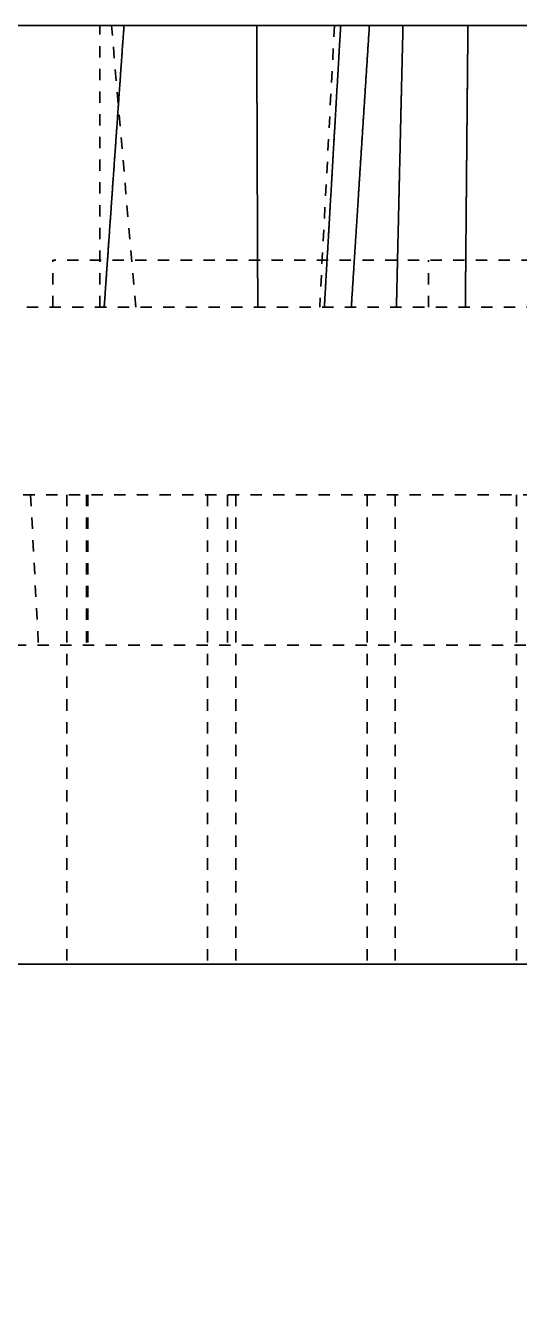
# Model space of a CAD drawing. Extents: x -268 to 907, y 393 to 1224.
# Drawn here: x -43 to -37.74, y 1040.96 to 1054.63 of the extents above; entities that cross this region are included whole.
import ezdxf

# ---------------------------------------------------------------- set-up
doc = ezdxf.new("R2010")
doc.units = 0
doc.header["$LTSCALE"] = 1.21
doc.header["$MEASUREMENT"] = 0
doc.linetypes.add('HIDDEN', pattern=[0.2, 0.1, -0.1])
doc.layers.get('0').update_dxf_attribs({"linetype": 'CONTINUOUS'})
doc.layers.get('DEFPOINTS').update_dxf_attribs({"linetype": 'CONTINUOUS'})
doc.layers.add('DEFAULT_2', color=8, linetype='HIDDEN')
doc.layers.add('DIM', color=82, linetype='CONTINUOUS')
doc.styles.get("Standard").update_dxf_attribs({"font": 'txt', "bigfont": 'gbcbig.shx'})
doc.styles.add('TXT', font='txt.shx', dxfattribs={"bigfont": 'gbcbig.shx'})
doc.dimstyles.get("Standard").update_dxf_attribs({"dimtxt": 0.18, "dimasz": 0.18, "dimexe": 0.18, "dimexo": 0.0625, "dimgap": 0.09, "dimtad": 0, "dimtih": 1, "dimtoh": 1, "dimdec": 4, "dimzin": 0, "dimdsep": 46, "dimtxsty": 'Standard', "dimcen": 0.09, "dimadec": 0, "dimazin": 0, "dimtfac": 1, "dimtdec": 4, "dimtofl": 0, "dimtmove": 0, "dimatfit": 3, "dimfxl": 0, "dimtolj": 1, "dimtzin": 0, "dimarcsym": 0})

# ---------------------------------------------------------------- blocks, each defined once
blk = doc.blocks.new('_CLOSEDBLANK')
at = {"color": 0, "linetype": 'ByBlock'}
for p, q in [((-1, 0.1667), (0, 0)), ((-1, 0.1667), (-1, -0.1667)), ((0, 0), (-1, -0.1667))]:
    blk.add_line(p, q, dxfattribs=at)
blk = doc.blocks.new('*U4')
at = {"layer": 'DIM', "color": 0, "style": 'TXT'}
blk.add_text('191.7', height=5, dxfattribs=at).set_placement((-7248.312, 5775.16))
blk = doc.blocks.new('*D3')
at = {"layer": 'DEFPOINTS', "color": 0}
for p in [(-7337.187, 5790.932), (-7145.488, 5790.932), (-7145.488, 5777.66)]:
    blk.add_point(p, dxfattribs=at)
at = {"layer": 'DIM', "color": 3}
for p, q in [((-7337.187, 5790.632), (-7337.187, 5777.36)), ((-7145.488, 5790.632), (-7145.488, 5777.36)), ((-7335.187, 5777.66), (-7248.972, 5777.66)), ((-7147.488, 5777.66), (-7230.985, 5777.66))]:
    blk.add_line(p, q, dxfattribs=at)
at = {"layer": 'DIM', "color": 0}
blk.add_blockref('*U4', (0, 0), dxfattribs=at)
at = {"layer": 'DIM', "color": 3, "xscale": 2, "yscale": 2, "zscale": 2, "rotation": 180}
blk.add_blockref('_CLOSEDBLANK', (-7337.187, 5777.66), dxfattribs=at)
at = {"layer": 'DIM', "color": 3, "xscale": 2, "yscale": 2, "zscale": 2}
blk.add_blockref('_CLOSEDBLANK', (-7145.488, 5777.66), dxfattribs=at)

msp = doc.modelspace()

# ---------------------------------------------------------------- linework, layer by layer
at = {"color": 7, "linetype": 'Continuous'}
for p, q in [((-129.70826, 1054.63089), (61.29199, 1054.63089)), ((61.64119, 1044.63105), (-130.05746, 1044.63105))]:
    msp.add_line(p, q, dxfattribs=at)
at = {"layer": 'DEFAULT_2', "color": 8, "linetype": 'HIDDEN'}
for p, q in [((-42.20813, 1051.63089), (-42.20813, 1054.63089)), ((-41.82598, 1051.63089), (-42.08364, 1054.63089)), ((-39.70813, 1054.63089), (-39.86536, 1051.63089)), ((-42.70813, 1051.63089), (-42.70813, 1052.13089)), ((-34.20813, 1052.13089), (-42.70813, 1052.13089)), ((-38.70813, 1051.63089), (-38.70813, 1052.13089)), ((-13.34069, 1051.63089), (-55.07557, 1051.63089)), ((-57.05948, 1049.63092), (-11.35813, 1049.63092)), ((-42.9461, 1049.63092), (-42.86224, 1048.03089)), ((-42.56015, 1049.63092), (-42.56015, 1044.63105)), ((-42.35144, 1049.63092), (-42.35144, 1048.03089)), ((-42.33565, 1049.63092), (-42.33565, 1048.03089)), ((-41.06015, 1049.63092), (-41.06015, 1044.63105)), ((-40.84832, 1049.63092), (-40.84832, 1048.03089)), ((-40.76014, 1049.63092), (-40.76014, 1044.63105)), ((-39.36016, 1049.63092), (-39.36016, 1044.63105)), ((-39.06015, 1049.63092), (-39.06015, 1044.63105)), ((-37.76886, 1049.63092), (-37.76886, 1044.63105)), ((59.37241, 1048.03089), (-127.78867, 1048.03089))]:
    msp.add_line(p, q, dxfattribs=at)
at = {"layer": 'DEFAULT_2', "color": 8}
for points in [[(-42.1619, 1051.63, 0), (-42.1608, 1051.65, 0), (-42.1597, 1051.66, 0), (-42.1586, 1051.68, 0), (-42.1575, 1051.69, 0), (-42.1564, 1051.71, 0), (-42.1553, 1051.73, 0), (-42.1542, 1051.74, 0), (-42.1531, 1051.76, 0), (-42.152, 1051.77, 0), (-42.1509, 1051.79, 0), (-42.1498, 1051.8, 0), (-42.1487, 1051.82, 0), (-42.1476, 1051.84, 0), (-42.1465, 1051.85, 0), (-42.1454, 1051.87, 0), (-42.1443, 1051.88, 0), (-42.1432, 1051.9, 0), (-42.1421, 1051.91, 0), (-42.141, 1051.93, 0), (-42.1398, 1051.95, 0), (-42.1387, 1051.96, 0), (-42.1376, 1051.98, 0), (-42.1365, 1051.99, 0), (-42.1354, 1052.01, 0), (-42.1343, 1052.02, 0), (-42.1332, 1052.04, 0), (-42.1321, 1052.05, 0), (-42.131, 1052.07, 0), (-42.1299, 1052.09, 0), (-42.1288, 1052.1, 0), (-42.1277, 1052.12, 0), (-42.1266, 1052.13, 0), (-42.1255, 1052.15, 0), (-42.1244, 1052.16, 0), (-42.1233, 1052.18, 0), (-42.1222, 1052.2, 0), (-42.1211, 1052.21, 0), (-42.12, 1052.23, 0), (-42.1189, 1052.24, 0), (-42.1178, 1052.26, 0), (-42.1167, 1052.27, 0), (-42.1156, 1052.29, 0), (-42.1145, 1052.31, 0), (-42.1134, 1052.32, 0), (-42.1123, 1052.34, 0), (-42.1112, 1052.35, 0), (-42.1101, 1052.37, 0), (-42.109, 1052.38, 0), (-42.1079, 1052.4, 0), (-42.1068, 1052.42, 0), (-42.1057, 1052.43, 0), (-42.1046, 1052.45, 0), (-42.1035, 1052.46, 0), (-42.1024, 1052.48, 0), (-42.1013, 1052.49, 0), (-42.1002, 1052.51, 0), (-42.0991, 1052.53, 0), (-42.098, 1052.54, 0), (-42.0969, 1052.56, 0), (-42.0957, 1052.57, 0), (-42.0946, 1052.59, 0), (-42.0935, 1052.6, 0), (-42.0924, 1052.62, 0), (-42.0913, 1052.64, 0), (-42.0902, 1052.65, 0), (-42.0891, 1052.67, 0), (-42.088, 1052.68, 0), (-42.0869, 1052.7, 0), (-42.0858, 1052.71, 0), (-42.0847, 1052.73, 0), (-42.0836, 1052.75, 0), (-42.0825, 1052.76, 0), (-42.0814, 1052.78, 0), (-42.0803, 1052.79, 0), (-42.0792, 1052.81, 0), (-42.0781, 1052.82, 0), (-42.077, 1052.84, 0), (-42.0759, 1052.86, 0), (-42.0748, 1052.87, 0), (-42.0737, 1052.89, 0), (-42.0726, 1052.9, 0), (-42.0715, 1052.92, 0), (-42.0704, 1052.93, 0), (-42.0693, 1052.95, 0), (-42.0682, 1052.97, 0), (-42.067, 1052.98, 0), (-42.0659, 1053, 0), (-42.0648, 1053.01, 0), (-42.0637, 1053.03, 0), (-42.0626, 1053.04, 0), (-42.0615, 1053.06, 0), (-42.0604, 1053.08, 0), (-42.0593, 1053.09, 0), (-42.0582, 1053.11, 0), (-42.0571, 1053.12, 0), (-42.056, 1053.14, 0), (-42.0549, 1053.15, 0), (-42.0538, 1053.17, 0), (-42.0527, 1053.19, 0), (-42.0516, 1053.2, 0), (-42.0505, 1053.22, 0), (-42.0494, 1053.23, 0), (-42.0483, 1053.25, 0), (-42.0472, 1053.26, 0), (-42.0461, 1053.28, 0), (-42.045, 1053.3, 0), (-42.0438, 1053.31, 0), (-42.0427, 1053.33, 0), (-42.0416, 1053.34, 0), (-42.0405, 1053.36, 0), (-42.0394, 1053.37, 0), (-42.0383, 1053.39, 0), (-42.0372, 1053.41, 0), (-42.0361, 1053.42, 0), (-42.035, 1053.44, 0), (-42.0339, 1053.45, 0), (-42.0328, 1053.47, 0), (-42.0317, 1053.48, 0), (-42.0306, 1053.5, 0), (-42.0295, 1053.52, 0), (-42.0284, 1053.53, 0), (-42.0273, 1053.55, 0), (-42.0262, 1053.56, 0), (-42.025, 1053.58, 0), (-42.0239, 1053.59, 0), (-42.0228, 1053.61, 0), (-42.0217, 1053.63, 0), (-42.0206, 1053.64, 0), (-42.0195, 1053.66, 0), (-42.0184, 1053.67, 0), (-42.0173, 1053.69, 0), (-42.0162, 1053.7, 0), (-42.0151, 1053.72, 0), (-42.014, 1053.74, 0), (-42.0129, 1053.75, 0), (-42.0118, 1053.77, 0), (-42.0107, 1053.78, 0), (-42.0096, 1053.8, 0), (-42.0085, 1053.81, 0), (-42.0073, 1053.83, 0), (-42.0062, 1053.85, 0), (-42.0051, 1053.86, 0), (-42.004, 1053.88, 0), (-42.0029, 1053.89, 0), (-42.0018, 1053.91, 0), (-42.0007, 1053.92, 0), (-41.9996, 1053.94, 0), (-41.9985, 1053.96, 0), (-41.9974, 1053.97, 0), (-41.9963, 1053.99, 0), (-41.9952, 1054, 0), (-41.9941, 1054.02, 0), (-41.993, 1054.03, 0), (-41.9918, 1054.05, 0), (-41.9907, 1054.07, 0), (-41.9896, 1054.08, 0), (-41.9885, 1054.1, 0), (-41.9874, 1054.11, 0), (-41.9863, 1054.13, 0), (-41.9852, 1054.14, 0), (-41.9841, 1054.16, 0), (-41.983, 1054.18, 0), (-41.9819, 1054.19, 0), (-41.9808, 1054.21, 0), (-41.9797, 1054.22, 0), (-41.9786, 1054.24, 0), (-41.9774, 1054.25, 0), (-41.9763, 1054.27, 0), (-41.9752, 1054.29, 0), (-41.9741, 1054.3, 0), (-41.973, 1054.32, 0), (-41.9719, 1054.33, 0), (-41.9708, 1054.35, 0), (-41.9697, 1054.36, 0), (-41.9686, 1054.38, 0), (-41.9675, 1054.4, 0), (-41.9664, 1054.41, 0), (-41.9653, 1054.43, 0), (-41.9642, 1054.44, 0), (-41.963, 1054.46, 0), (-41.9619, 1054.47, 0), (-41.9608, 1054.49, 0), (-41.9597, 1054.51, 0), (-41.9586, 1054.52, 0), (-41.9575, 1054.54, 0), (-41.9564, 1054.55, 0), (-41.9553, 1054.57, 0), (-41.9542, 1054.58, 0), (-41.9531, 1054.6, 0), (-41.952, 1054.62, 0), (-41.9509, 1054.63, 0)], [(-40.5253, 1051.63, 0), (-40.5254, 1051.65, 0), (-40.5255, 1051.66, 0), (-40.5255, 1051.68, 0), (-40.5256, 1051.69, 0), (-40.5256, 1051.71, 0), (-40.5257, 1051.73, 0), (-40.5258, 1051.74, 0), (-40.5258, 1051.76, 0), (-40.5259, 1051.77, 0), (-40.526, 1051.79, 0), (-40.526, 1051.8, 0), (-40.5261, 1051.82, 0), (-40.5261, 1051.84, 0), (-40.5262, 1051.85, 0), (-40.5263, 1051.87, 0), (-40.5263, 1051.88, 0), (-40.5264, 1051.9, 0), (-40.5264, 1051.91, 0), (-40.5265, 1051.93, 0), (-40.5266, 1051.95, 0), (-40.5266, 1051.96, 0), (-40.5267, 1051.98, 0), (-40.5268, 1051.99, 0), (-40.5268, 1052.01, 0), (-40.5269, 1052.02, 0), (-40.5269, 1052.04, 0), (-40.527, 1052.05, 0), (-40.5271, 1052.07, 0), (-40.5271, 1052.09, 0), (-40.5272, 1052.1, 0), (-40.5273, 1052.12, 0), (-40.5273, 1052.13, 0), (-40.5274, 1052.15, 0), (-40.5274, 1052.16, 0), (-40.5275, 1052.18, 0), (-40.5276, 1052.2, 0), (-40.5276, 1052.21, 0), (-40.5277, 1052.23, 0), (-40.5277, 1052.24, 0), (-40.5278, 1052.26, 0), (-40.5279, 1052.27, 0), (-40.5279, 1052.29, 0), (-40.528, 1052.31, 0), (-40.5281, 1052.32, 0), (-40.5281, 1052.34, 0), (-40.5282, 1052.35, 0), (-40.5282, 1052.37, 0), (-40.5283, 1052.38, 0), (-40.5284, 1052.4, 0), (-40.5284, 1052.42, 0), (-40.5285, 1052.43, 0), (-40.5285, 1052.45, 0), (-40.5286, 1052.46, 0), (-40.5287, 1052.48, 0), (-40.5287, 1052.49, 0), (-40.5288, 1052.51, 0), (-40.5289, 1052.53, 0), (-40.5289, 1052.54, 0), (-40.529, 1052.56, 0), (-40.529, 1052.57, 0), (-40.5291, 1052.59, 0), (-40.5292, 1052.6, 0), (-40.5292, 1052.62, 0), (-40.5293, 1052.64, 0), (-40.5293, 1052.65, 0), (-40.5294, 1052.67, 0), (-40.5295, 1052.68, 0), (-40.5295, 1052.7, 0), (-40.5296, 1052.71, 0), (-40.5296, 1052.73, 0), (-40.5297, 1052.75, 0), (-40.5298, 1052.76, 0), (-40.5298, 1052.78, 0), (-40.5299, 1052.79, 0), (-40.5299, 1052.81, 0), (-40.53, 1052.82, 0), (-40.5301, 1052.84, 0), (-40.5301, 1052.86, 0), (-40.5302, 1052.87, 0), (-40.5302, 1052.89, 0), (-40.5303, 1052.9, 0), (-40.5304, 1052.92, 0), (-40.5304, 1052.93, 0), (-40.5305, 1052.95, 0), (-40.5305, 1052.97, 0), (-40.5306, 1052.98, 0), (-40.5307, 1053, 0), (-40.5307, 1053.01, 0), (-40.5308, 1053.03, 0), (-40.5308, 1053.04, 0), (-40.5309, 1053.06, 0), (-40.531, 1053.08, 0), (-40.531, 1053.09, 0), (-40.5311, 1053.11, 0), (-40.5311, 1053.12, 0), (-40.5312, 1053.14, 0), (-40.5313, 1053.15, 0), (-40.5313, 1053.17, 0), (-40.5314, 1053.19, 0), (-40.5314, 1053.2, 0), (-40.5315, 1053.22, 0), (-40.5316, 1053.23, 0), (-40.5316, 1053.25, 0), (-40.5317, 1053.26, 0), (-40.5317, 1053.28, 0), (-40.5318, 1053.3, 0), (-40.5318, 1053.31, 0), (-40.5319, 1053.33, 0), (-40.532, 1053.34, 0), (-40.532, 1053.36, 0), (-40.5321, 1053.37, 0), (-40.5321, 1053.39, 0), (-40.5322, 1053.41, 0), (-40.5323, 1053.42, 0), (-40.5323, 1053.44, 0), (-40.5324, 1053.45, 0), (-40.5324, 1053.47, 0), (-40.5325, 1053.48, 0), (-40.5325, 1053.5, 0), (-40.5326, 1053.52, 0), (-40.5327, 1053.53, 0), (-40.5327, 1053.55, 0), (-40.5328, 1053.56, 0), (-40.5328, 1053.58, 0), (-40.5329, 1053.59, 0), (-40.533, 1053.61, 0), (-40.533, 1053.63, 0), (-40.5331, 1053.64, 0), (-40.5331, 1053.66, 0), (-40.5332, 1053.67, 0), (-40.5332, 1053.69, 0), (-40.5333, 1053.7, 0), (-40.5334, 1053.72, 0), (-40.5334, 1053.74, 0), (-40.5335, 1053.75, 0), (-40.5335, 1053.77, 0), (-40.5336, 1053.78, 0), (-40.5336, 1053.8, 0), (-40.5337, 1053.81, 0), (-40.5338, 1053.83, 0), (-40.5338, 1053.85, 0), (-40.5339, 1053.86, 0), (-40.5339, 1053.88, 0), (-40.534, 1053.89, 0), (-40.534, 1053.91, 0), (-40.5341, 1053.92, 0), (-40.5342, 1053.94, 0), (-40.5342, 1053.96, 0), (-40.5343, 1053.97, 0), (-40.5343, 1053.99, 0), (-40.5344, 1054, 0), (-40.5344, 1054.02, 0), (-40.5345, 1054.03, 0), (-40.5346, 1054.05, 0), (-40.5346, 1054.07, 0), (-40.5347, 1054.08, 0), (-40.5347, 1054.1, 0), (-40.5348, 1054.11, 0), (-40.5348, 1054.13, 0), (-40.5349, 1054.14, 0), (-40.535, 1054.16, 0), (-40.535, 1054.18, 0), (-40.5351, 1054.19, 0), (-40.5351, 1054.21, 0), (-40.5352, 1054.22, 0), (-40.5352, 1054.24, 0), (-40.5353, 1054.25, 0), (-40.5354, 1054.27, 0), (-40.5354, 1054.29, 0), (-40.5355, 1054.3, 0), (-40.5355, 1054.32, 0), (-40.5356, 1054.33, 0), (-40.5356, 1054.35, 0), (-40.5357, 1054.36, 0), (-40.5357, 1054.38, 0), (-40.5358, 1054.4, 0), (-40.5359, 1054.41, 0), (-40.5359, 1054.43, 0), (-40.536, 1054.44, 0), (-40.536, 1054.46, 0), (-40.5361, 1054.47, 0), (-40.5361, 1054.49, 0), (-40.5362, 1054.51, 0), (-40.5363, 1054.52, 0), (-40.5363, 1054.54, 0), (-40.5364, 1054.55, 0), (-40.5364, 1054.57, 0), (-40.5365, 1054.58, 0), (-40.5365, 1054.6, 0), (-40.5366, 1054.62, 0), (-40.5366, 1054.63, 0)], [(-39.816, 1051.63, 0), (-39.8151, 1051.65, 0), (-39.8142, 1051.66, 0), (-39.8133, 1051.68, 0), (-39.8124, 1051.69, 0), (-39.8115, 1051.71, 0), (-39.8105, 1051.73, 0), (-39.8096, 1051.74, 0), (-39.8087, 1051.76, 0), (-39.8078, 1051.77, 0), (-39.8069, 1051.79, 0), (-39.806, 1051.8, 0), (-39.8051, 1051.82, 0), (-39.8042, 1051.84, 0), (-39.8033, 1051.85, 0), (-39.8024, 1051.87, 0), (-39.8015, 1051.88, 0), (-39.8006, 1051.9, 0), (-39.7997, 1051.91, 0), (-39.7988, 1051.93, 0), (-39.7979, 1051.95, 0), (-39.797, 1051.96, 0), (-39.7961, 1051.98, 0), (-39.7951, 1051.99, 0), (-39.7942, 1052.01, 0), (-39.7933, 1052.02, 0), (-39.7924, 1052.04, 0), (-39.7915, 1052.05, 0), (-39.7906, 1052.07, 0), (-39.7897, 1052.09, 0), (-39.7888, 1052.1, 0), (-39.7879, 1052.12, 0), (-39.787, 1052.13, 0), (-39.7861, 1052.15, 0), (-39.7852, 1052.16, 0), (-39.7843, 1052.18, 0), (-39.7834, 1052.2, 0), (-39.7825, 1052.21, 0), (-39.7816, 1052.23, 0), (-39.7806, 1052.24, 0), (-39.7797, 1052.26, 0), (-39.7788, 1052.27, 0), (-39.7779, 1052.29, 0), (-39.777, 1052.31, 0), (-39.7761, 1052.32, 0), (-39.7752, 1052.34, 0), (-39.7743, 1052.35, 0), (-39.7734, 1052.37, 0), (-39.7725, 1052.38, 0), (-39.7716, 1052.4, 0), (-39.7707, 1052.42, 0), (-39.7698, 1052.43, 0), (-39.7689, 1052.45, 0), (-39.7679, 1052.46, 0), (-39.767, 1052.48, 0), (-39.7661, 1052.49, 0), (-39.7652, 1052.51, 0), (-39.7643, 1052.53, 0), (-39.7634, 1052.54, 0), (-39.7625, 1052.56, 0), (-39.7616, 1052.57, 0), (-39.7607, 1052.59, 0), (-39.7598, 1052.6, 0), (-39.7589, 1052.62, 0), (-39.758, 1052.64, 0), (-39.757, 1052.65, 0), (-39.7561, 1052.67, 0), (-39.7552, 1052.68, 0), (-39.7543, 1052.7, 0), (-39.7534, 1052.71, 0), (-39.7525, 1052.73, 0), (-39.7516, 1052.75, 0), (-39.7507, 1052.76, 0), (-39.7498, 1052.78, 0), (-39.7489, 1052.79, 0), (-39.748, 1052.81, 0), (-39.747, 1052.82, 0), (-39.7461, 1052.84, 0), (-39.7452, 1052.86, 0), (-39.7443, 1052.87, 0), (-39.7434, 1052.89, 0), (-39.7425, 1052.9, 0), (-39.7416, 1052.92, 0), (-39.7407, 1052.93, 0), (-39.7398, 1052.95, 0), (-39.7389, 1052.97, 0), (-39.7379, 1052.98, 0), (-39.737, 1053, 0), (-39.7361, 1053.01, 0), (-39.7352, 1053.03, 0), (-39.7343, 1053.04, 0), (-39.7334, 1053.06, 0), (-39.7325, 1053.08, 0), (-39.7316, 1053.09, 0), (-39.7307, 1053.11, 0), (-39.7297, 1053.12, 0), (-39.7288, 1053.14, 0), (-39.7279, 1053.15, 0), (-39.727, 1053.17, 0), (-39.7261, 1053.19, 0), (-39.7252, 1053.2, 0), (-39.7243, 1053.22, 0), (-39.7234, 1053.23, 0), (-39.7224, 1053.25, 0), (-39.7215, 1053.26, 0), (-39.7206, 1053.28, 0), (-39.7197, 1053.3, 0), (-39.7188, 1053.31, 0), (-39.7179, 1053.33, 0), (-39.717, 1053.34, 0), (-39.7161, 1053.36, 0), (-39.7151, 1053.37, 0), (-39.7142, 1053.39, 0), (-39.7133, 1053.41, 0), (-39.7124, 1053.42, 0), (-39.7115, 1053.44, 0), (-39.7106, 1053.45, 0), (-39.7097, 1053.47, 0), (-39.7088, 1053.48, 0), (-39.7078, 1053.5, 0), (-39.7069, 1053.52, 0), (-39.706, 1053.53, 0), (-39.7051, 1053.55, 0), (-39.7042, 1053.56, 0), (-39.7033, 1053.58, 0), (-39.7024, 1053.59, 0), (-39.7014, 1053.61, 0), (-39.7005, 1053.63, 0), (-39.6996, 1053.64, 0), (-39.6987, 1053.66, 0), (-39.6978, 1053.67, 0), (-39.6969, 1053.69, 0), (-39.696, 1053.7, 0), (-39.695, 1053.72, 0), (-39.6941, 1053.74, 0), (-39.6932, 1053.75, 0), (-39.6923, 1053.77, 0), (-39.6914, 1053.78, 0), (-39.6905, 1053.8, 0), (-39.6895, 1053.81, 0), (-39.6886, 1053.83, 0), (-39.6877, 1053.85, 0), (-39.6868, 1053.86, 0), (-39.6859, 1053.88, 0), (-39.685, 1053.89, 0), (-39.6841, 1053.91, 0), (-39.6831, 1053.92, 0), (-39.6822, 1053.94, 0), (-39.6813, 1053.96, 0), (-39.6804, 1053.97, 0), (-39.6795, 1053.99, 0), (-39.6786, 1054, 0), (-39.6776, 1054.02, 0), (-39.6767, 1054.03, 0), (-39.6758, 1054.05, 0), (-39.6749, 1054.07, 0), (-39.674, 1054.08, 0), (-39.6731, 1054.1, 0), (-39.6721, 1054.11, 0), (-39.6712, 1054.13, 0), (-39.6703, 1054.14, 0), (-39.6694, 1054.16, 0), (-39.6685, 1054.18, 0), (-39.6676, 1054.19, 0), (-39.6666, 1054.21, 0), (-39.6657, 1054.22, 0), (-39.6648, 1054.24, 0), (-39.6639, 1054.25, 0), (-39.663, 1054.27, 0), (-39.662, 1054.29, 0), (-39.6611, 1054.3, 0), (-39.6602, 1054.32, 0), (-39.6593, 1054.33, 0), (-39.6584, 1054.35, 0), (-39.6575, 1054.36, 0), (-39.6565, 1054.38, 0), (-39.6556, 1054.4, 0), (-39.6547, 1054.41, 0), (-39.6538, 1054.43, 0), (-39.6529, 1054.44, 0), (-39.652, 1054.46, 0), (-39.651, 1054.47, 0), (-39.6501, 1054.49, 0), (-39.6492, 1054.51, 0), (-39.6483, 1054.52, 0), (-39.6474, 1054.54, 0), (-39.6465, 1054.55, 0), (-39.6455, 1054.57, 0), (-39.6446, 1054.58, 0), (-39.6437, 1054.6, 0), (-39.6428, 1054.62, 0), (-39.6419, 1054.63, 0)], [(-39.5288, 1051.63, 0), (-39.5278, 1051.65, 0), (-39.5268, 1051.66, 0), (-39.5258, 1051.68, 0), (-39.5248, 1051.69, 0), (-39.5238, 1051.71, 0), (-39.5228, 1051.73, 0), (-39.5218, 1051.74, 0), (-39.5208, 1051.76, 0), (-39.5198, 1051.77, 0), (-39.5188, 1051.79, 0), (-39.5178, 1051.8, 0), (-39.5168, 1051.82, 0), (-39.5158, 1051.84, 0), (-39.5147, 1051.85, 0), (-39.5137, 1051.87, 0), (-39.5127, 1051.88, 0), (-39.5117, 1051.9, 0), (-39.5107, 1051.91, 0), (-39.5097, 1051.93, 0), (-39.5087, 1051.95, 0), (-39.5077, 1051.96, 0), (-39.5067, 1051.98, 0), (-39.5057, 1051.99, 0), (-39.5047, 1052.01, 0), (-39.5037, 1052.02, 0), (-39.5027, 1052.04, 0), (-39.5017, 1052.05, 0), (-39.5007, 1052.07, 0), (-39.4997, 1052.09, 0), (-39.4987, 1052.1, 0), (-39.4977, 1052.12, 0), (-39.4967, 1052.13, 0), (-39.4957, 1052.15, 0), (-39.4947, 1052.16, 0), (-39.4937, 1052.18, 0), (-39.4927, 1052.2, 0), (-39.4917, 1052.21, 0), (-39.4907, 1052.23, 0), (-39.4897, 1052.24, 0), (-39.4887, 1052.26, 0), (-39.4877, 1052.27, 0), (-39.4867, 1052.29, 0), (-39.4857, 1052.31, 0), (-39.4846, 1052.32, 0), (-39.4836, 1052.34, 0), (-39.4826, 1052.35, 0), (-39.4816, 1052.37, 0), (-39.4806, 1052.38, 0), (-39.4796, 1052.4, 0), (-39.4786, 1052.42, 0), (-39.4776, 1052.43, 0), (-39.4766, 1052.45, 0), (-39.4756, 1052.46, 0), (-39.4746, 1052.48, 0), (-39.4736, 1052.49, 0), (-39.4726, 1052.51, 0), (-39.4716, 1052.53, 0), (-39.4706, 1052.54, 0), (-39.4696, 1052.56, 0), (-39.4686, 1052.57, 0), (-39.4676, 1052.59, 0), (-39.4666, 1052.6, 0), (-39.4656, 1052.62, 0), (-39.4646, 1052.64, 0), (-39.4635, 1052.65, 0), (-39.4625, 1052.67, 0), (-39.4615, 1052.68, 0), (-39.4605, 1052.7, 0), (-39.4595, 1052.71, 0), (-39.4585, 1052.73, 0), (-39.4575, 1052.75, 0), (-39.4565, 1052.76, 0), (-39.4555, 1052.78, 0), (-39.4545, 1052.79, 0), (-39.4535, 1052.81, 0), (-39.4525, 1052.82, 0), (-39.4515, 1052.84, 0), (-39.4505, 1052.86, 0), (-39.4495, 1052.87, 0), (-39.4485, 1052.89, 0), (-39.4474, 1052.9, 0), (-39.4464, 1052.92, 0), (-39.4454, 1052.93, 0), (-39.4444, 1052.95, 0), (-39.4434, 1052.97, 0), (-39.4424, 1052.98, 0), (-39.4414, 1053, 0), (-39.4404, 1053.01, 0), (-39.4394, 1053.03, 0), (-39.4384, 1053.04, 0), (-39.4374, 1053.06, 0), (-39.4364, 1053.08, 0), (-39.4354, 1053.09, 0), (-39.4343, 1053.11, 0), (-39.4333, 1053.12, 0), (-39.4323, 1053.14, 0), (-39.4313, 1053.15, 0), (-39.4303, 1053.17, 0), (-39.4293, 1053.19, 0), (-39.4283, 1053.2, 0), (-39.4273, 1053.22, 0), (-39.4263, 1053.23, 0), (-39.4253, 1053.25, 0), (-39.4243, 1053.26, 0), (-39.4233, 1053.28, 0), (-39.4222, 1053.3, 0), (-39.4212, 1053.31, 0), (-39.4202, 1053.33, 0), (-39.4192, 1053.34, 0), (-39.4182, 1053.36, 0), (-39.4172, 1053.37, 0), (-39.4162, 1053.39, 0), (-39.4152, 1053.41, 0), (-39.4142, 1053.42, 0), (-39.4132, 1053.44, 0), (-39.4122, 1053.45, 0), (-39.4111, 1053.47, 0), (-39.4101, 1053.48, 0), (-39.4091, 1053.5, 0), (-39.4081, 1053.52, 0), (-39.4071, 1053.53, 0), (-39.4061, 1053.55, 0), (-39.4051, 1053.56, 0), (-39.4041, 1053.58, 0), (-39.4031, 1053.59, 0), (-39.402, 1053.61, 0), (-39.401, 1053.63, 0), (-39.4, 1053.64, 0), (-39.399, 1053.66, 0), (-39.398, 1053.67, 0), (-39.397, 1053.69, 0), (-39.396, 1053.7, 0), (-39.395, 1053.72, 0), (-39.394, 1053.74, 0), (-39.3929, 1053.75, 0), (-39.3919, 1053.77, 0), (-39.3909, 1053.78, 0), (-39.3899, 1053.8, 0), (-39.3889, 1053.81, 0), (-39.3879, 1053.83, 0), (-39.3869, 1053.85, 0), (-39.3859, 1053.86, 0), (-39.3849, 1053.88, 0), (-39.3838, 1053.89, 0), (-39.3828, 1053.91, 0), (-39.3818, 1053.92, 0), (-39.3808, 1053.94, 0), (-39.3798, 1053.96, 0), (-39.3788, 1053.97, 0), (-39.3778, 1053.99, 0), (-39.3768, 1054, 0), (-39.3757, 1054.02, 0), (-39.3747, 1054.03, 0), (-39.3737, 1054.05, 0), (-39.3727, 1054.07, 0), (-39.3717, 1054.08, 0), (-39.3707, 1054.1, 0), (-39.3697, 1054.11, 0), (-39.3687, 1054.13, 0), (-39.3676, 1054.14, 0), (-39.3666, 1054.16, 0), (-39.3656, 1054.18, 0), (-39.3646, 1054.19, 0), (-39.3636, 1054.21, 0), (-39.3626, 1054.22, 0), (-39.3616, 1054.24, 0), (-39.3605, 1054.25, 0), (-39.3595, 1054.27, 0), (-39.3585, 1054.29, 0), (-39.3575, 1054.3, 0), (-39.3565, 1054.32, 0), (-39.3555, 1054.33, 0), (-39.3545, 1054.35, 0), (-39.3535, 1054.36, 0), (-39.3524, 1054.38, 0), (-39.3514, 1054.4, 0), (-39.3504, 1054.41, 0), (-39.3494, 1054.43, 0), (-39.3484, 1054.44, 0), (-39.3474, 1054.46, 0), (-39.3464, 1054.47, 0), (-39.3453, 1054.49, 0), (-39.3443, 1054.51, 0), (-39.3433, 1054.52, 0), (-39.3423, 1054.54, 0), (-39.3413, 1054.55, 0), (-39.3403, 1054.57, 0), (-39.3393, 1054.58, 0), (-39.3383, 1054.6, 0), (-39.3372, 1054.62, 0), (-39.3362, 1054.63, 0)], [(-39.5288, 1051.63, 0), (-39.5278, 1051.65, 0), (-39.5268, 1051.66, 0), (-39.5258, 1051.68, 0), (-39.5248, 1051.69, 0), (-39.5238, 1051.71, 0), (-39.5228, 1051.73, 0), (-39.5218, 1051.74, 0), (-39.5208, 1051.76, 0), (-39.5198, 1051.77, 0), (-39.5188, 1051.79, 0), (-39.5178, 1051.8, 0), (-39.5168, 1051.82, 0), (-39.5158, 1051.84, 0), (-39.5147, 1051.85, 0), (-39.5137, 1051.87, 0), (-39.5127, 1051.88, 0), (-39.5117, 1051.9, 0), (-39.5107, 1051.91, 0), (-39.5097, 1051.93, 0), (-39.5087, 1051.95, 0), (-39.5077, 1051.96, 0), (-39.5067, 1051.98, 0), (-39.5057, 1051.99, 0), (-39.5047, 1052.01, 0), (-39.5037, 1052.02, 0), (-39.5027, 1052.04, 0), (-39.5017, 1052.05, 0), (-39.5007, 1052.07, 0), (-39.4997, 1052.09, 0), (-39.4987, 1052.1, 0), (-39.4977, 1052.12, 0), (-39.4967, 1052.13, 0), (-39.4957, 1052.15, 0), (-39.4947, 1052.16, 0), (-39.4937, 1052.18, 0), (-39.4927, 1052.2, 0), (-39.4917, 1052.21, 0), (-39.4907, 1052.23, 0), (-39.4897, 1052.24, 0), (-39.4887, 1052.26, 0), (-39.4877, 1052.27, 0), (-39.4867, 1052.29, 0), (-39.4857, 1052.31, 0), (-39.4846, 1052.32, 0), (-39.4836, 1052.34, 0), (-39.4826, 1052.35, 0), (-39.4816, 1052.37, 0), (-39.4806, 1052.38, 0), (-39.4796, 1052.4, 0), (-39.4786, 1052.42, 0), (-39.4776, 1052.43, 0), (-39.4766, 1052.45, 0), (-39.4756, 1052.46, 0), (-39.4746, 1052.48, 0), (-39.4736, 1052.49, 0), (-39.4726, 1052.51, 0), (-39.4716, 1052.53, 0), (-39.4706, 1052.54, 0), (-39.4696, 1052.56, 0), (-39.4686, 1052.57, 0), (-39.4676, 1052.59, 0), (-39.4666, 1052.6, 0), (-39.4656, 1052.62, 0), (-39.4646, 1052.64, 0), (-39.4635, 1052.65, 0), (-39.4625, 1052.67, 0), (-39.4615, 1052.68, 0), (-39.4605, 1052.7, 0), (-39.4595, 1052.71, 0), (-39.4585, 1052.73, 0), (-39.4575, 1052.75, 0), (-39.4565, 1052.76, 0), (-39.4555, 1052.78, 0), (-39.4545, 1052.79, 0), (-39.4535, 1052.81, 0), (-39.4525, 1052.82, 0), (-39.4515, 1052.84, 0), (-39.4505, 1052.86, 0), (-39.4495, 1052.87, 0), (-39.4485, 1052.89, 0), (-39.4474, 1052.9, 0), (-39.4464, 1052.92, 0), (-39.4454, 1052.93, 0), (-39.4444, 1052.95, 0), (-39.4434, 1052.97, 0), (-39.4424, 1052.98, 0), (-39.4414, 1053, 0), (-39.4404, 1053.01, 0), (-39.4394, 1053.03, 0), (-39.4384, 1053.04, 0), (-39.4374, 1053.06, 0), (-39.4364, 1053.08, 0), (-39.4354, 1053.09, 0), (-39.4343, 1053.11, 0), (-39.4333, 1053.12, 0), (-39.4323, 1053.14, 0), (-39.4313, 1053.15, 0), (-39.4303, 1053.17, 0), (-39.4293, 1053.19, 0), (-39.4283, 1053.2, 0), (-39.4273, 1053.22, 0), (-39.4263, 1053.23, 0), (-39.4253, 1053.25, 0), (-39.4243, 1053.26, 0), (-39.4233, 1053.28, 0), (-39.4222, 1053.3, 0), (-39.4212, 1053.31, 0), (-39.4202, 1053.33, 0), (-39.4192, 1053.34, 0), (-39.4182, 1053.36, 0), (-39.4172, 1053.37, 0), (-39.4162, 1053.39, 0), (-39.4152, 1053.41, 0), (-39.4142, 1053.42, 0), (-39.4132, 1053.44, 0), (-39.4122, 1053.45, 0), (-39.4111, 1053.47, 0), (-39.4101, 1053.48, 0), (-39.4091, 1053.5, 0), (-39.4081, 1053.52, 0), (-39.4071, 1053.53, 0), (-39.4061, 1053.55, 0), (-39.4051, 1053.56, 0), (-39.4041, 1053.58, 0), (-39.4031, 1053.59, 0), (-39.402, 1053.61, 0), (-39.401, 1053.63, 0), (-39.4, 1053.64, 0), (-39.399, 1053.66, 0), (-39.398, 1053.67, 0), (-39.397, 1053.69, 0), (-39.396, 1053.7, 0), (-39.395, 1053.72, 0), (-39.394, 1053.74, 0), (-39.3929, 1053.75, 0), (-39.3919, 1053.77, 0), (-39.3909, 1053.78, 0), (-39.3899, 1053.8, 0), (-39.3889, 1053.81, 0), (-39.3879, 1053.83, 0), (-39.3869, 1053.85, 0), (-39.3859, 1053.86, 0), (-39.3849, 1053.88, 0), (-39.3838, 1053.89, 0), (-39.3828, 1053.91, 0), (-39.3818, 1053.92, 0), (-39.3808, 1053.94, 0), (-39.3798, 1053.96, 0), (-39.3788, 1053.97, 0), (-39.3778, 1053.99, 0), (-39.3768, 1054, 0), (-39.3757, 1054.02, 0), (-39.3747, 1054.03, 0), (-39.3737, 1054.05, 0), (-39.3727, 1054.07, 0), (-39.3717, 1054.08, 0), (-39.3707, 1054.1, 0), (-39.3697, 1054.11, 0), (-39.3687, 1054.13, 0), (-39.3676, 1054.14, 0), (-39.3666, 1054.16, 0), (-39.3656, 1054.18, 0), (-39.3646, 1054.19, 0), (-39.3636, 1054.21, 0), (-39.3626, 1054.22, 0), (-39.3616, 1054.24, 0), (-39.3605, 1054.25, 0), (-39.3595, 1054.27, 0), (-39.3585, 1054.29, 0), (-39.3575, 1054.3, 0), (-39.3565, 1054.32, 0), (-39.3555, 1054.33, 0), (-39.3545, 1054.35, 0), (-39.3535, 1054.36, 0), (-39.3524, 1054.38, 0), (-39.3514, 1054.4, 0), (-39.3504, 1054.41, 0), (-39.3494, 1054.43, 0), (-39.3484, 1054.44, 0), (-39.3474, 1054.46, 0), (-39.3464, 1054.47, 0), (-39.3453, 1054.49, 0), (-39.3443, 1054.51, 0), (-39.3433, 1054.52, 0), (-39.3423, 1054.54, 0), (-39.3413, 1054.55, 0), (-39.3403, 1054.57, 0), (-39.3393, 1054.58, 0), (-39.3383, 1054.6, 0), (-39.3372, 1054.62, 0), (-39.3362, 1054.63, 0)], [(-39.048, 1051.63, 0), (-39.0477, 1051.65, 0), (-39.0473, 1051.66, 0), (-39.0469, 1051.68, 0), (-39.0466, 1051.69, 0), (-39.0462, 1051.71, 0), (-39.0459, 1051.73, 0), (-39.0455, 1051.74, 0), (-39.0451, 1051.76, 0), (-39.0448, 1051.77, 0), (-39.0444, 1051.79, 0), (-39.0441, 1051.8, 0), (-39.0437, 1051.82, 0), (-39.0433, 1051.84, 0), (-39.043, 1051.85, 0), (-39.0426, 1051.87, 0), (-39.0423, 1051.88, 0), (-39.0419, 1051.9, 0), (-39.0415, 1051.91, 0), (-39.0412, 1051.93, 0), (-39.0408, 1051.95, 0), (-39.0405, 1051.96, 0), (-39.0401, 1051.98, 0), (-39.0397, 1051.99, 0), (-39.0394, 1052.01, 0), (-39.039, 1052.02, 0), (-39.0387, 1052.04, 0), (-39.0383, 1052.05, 0), (-39.0379, 1052.07, 0), (-39.0376, 1052.09, 0), (-39.0372, 1052.1, 0), (-39.0369, 1052.12, 0), (-39.0365, 1052.13, 0), (-39.0361, 1052.15, 0), (-39.0358, 1052.16, 0), (-39.0354, 1052.18, 0), (-39.0351, 1052.2, 0), (-39.0347, 1052.21, 0), (-39.0343, 1052.23, 0), (-39.034, 1052.24, 0), (-39.0336, 1052.26, 0), (-39.0333, 1052.27, 0), (-39.0329, 1052.29, 0), (-39.0325, 1052.31, 0), (-39.0322, 1052.32, 0), (-39.0318, 1052.34, 0), (-39.0315, 1052.35, 0), (-39.0311, 1052.37, 0), (-39.0307, 1052.38, 0), (-39.0304, 1052.4, 0), (-39.03, 1052.42, 0), (-39.0297, 1052.43, 0), (-39.0293, 1052.45, 0), (-39.0289, 1052.46, 0), (-39.0286, 1052.48, 0), (-39.0282, 1052.49, 0), (-39.0278, 1052.51, 0), (-39.0275, 1052.53, 0), (-39.0271, 1052.54, 0), (-39.0268, 1052.56, 0), (-39.0264, 1052.57, 0), (-39.026, 1052.59, 0), (-39.0257, 1052.6, 0), (-39.0253, 1052.62, 0), (-39.025, 1052.64, 0), (-39.0246, 1052.65, 0), (-39.0242, 1052.67, 0), (-39.0239, 1052.68, 0), (-39.0235, 1052.7, 0), (-39.0231, 1052.71, 0), (-39.0228, 1052.73, 0), (-39.0224, 1052.75, 0), (-39.022, 1052.76, 0), (-39.0217, 1052.78, 0), (-39.0213, 1052.79, 0), (-39.021, 1052.81, 0), (-39.0206, 1052.82, 0), (-39.0202, 1052.84, 0), (-39.0199, 1052.86, 0), (-39.0195, 1052.87, 0), (-39.0191, 1052.89, 0), (-39.0188, 1052.9, 0), (-39.0184, 1052.92, 0), (-39.018, 1052.93, 0), (-39.0177, 1052.95, 0), (-39.0173, 1052.97, 0), (-39.017, 1052.98, 0), (-39.0166, 1053, 0), (-39.0162, 1053.01, 0), (-39.0159, 1053.03, 0), (-39.0155, 1053.04, 0), (-39.0151, 1053.06, 0), (-39.0148, 1053.08, 0), (-39.0144, 1053.09, 0), (-39.014, 1053.11, 0), (-39.0137, 1053.12, 0), (-39.0133, 1053.14, 0), (-39.0129, 1053.15, 0), (-39.0126, 1053.17, 0), (-39.0122, 1053.19, 0), (-39.0118, 1053.2, 0), (-39.0115, 1053.22, 0), (-39.0111, 1053.23, 0), (-39.0107, 1053.25, 0), (-39.0104, 1053.26, 0), (-39.01, 1053.28, 0), (-39.0096, 1053.3, 0), (-39.0093, 1053.31, 0), (-39.0089, 1053.33, 0), (-39.0086, 1053.34, 0), (-39.0082, 1053.36, 0), (-39.0078, 1053.37, 0), (-39.0075, 1053.39, 0), (-39.0071, 1053.41, 0), (-39.0067, 1053.42, 0), (-39.0063, 1053.44, 0), (-39.006, 1053.45, 0), (-39.0056, 1053.47, 0), (-39.0052, 1053.48, 0), (-39.0049, 1053.5, 0), (-39.0045, 1053.52, 0), (-39.0041, 1053.53, 0), (-39.0038, 1053.55, 0), (-39.0034, 1053.56, 0), (-39.003, 1053.58, 0), (-39.0027, 1053.59, 0), (-39.0023, 1053.61, 0), (-39.0019, 1053.63, 0), (-39.0016, 1053.64, 0), (-39.0012, 1053.66, 0), (-39.0008, 1053.67, 0), (-39.0005, 1053.69, 0), (-39.0001, 1053.7, 0), (-38.9997, 1053.72, 0), (-38.9994, 1053.74, 0), (-38.999, 1053.75, 0), (-38.9986, 1053.77, 0), (-38.9982, 1053.78, 0), (-38.9979, 1053.8, 0), (-38.9975, 1053.81, 0), (-38.9971, 1053.83, 0), (-38.9968, 1053.85, 0), (-38.9964, 1053.86, 0), (-38.996, 1053.88, 0), (-38.9957, 1053.89, 0), (-38.9953, 1053.91, 0), (-38.9949, 1053.92, 0), (-38.9946, 1053.94, 0), (-38.9942, 1053.96, 0), (-38.9938, 1053.97, 0), (-38.9934, 1053.99, 0), (-38.9931, 1054, 0), (-38.9927, 1054.02, 0), (-38.9923, 1054.03, 0), (-38.992, 1054.05, 0), (-38.9916, 1054.07, 0), (-38.9912, 1054.08, 0), (-38.9909, 1054.1, 0), (-38.9905, 1054.11, 0), (-38.9901, 1054.13, 0), (-38.9897, 1054.14, 0), (-38.9894, 1054.16, 0), (-38.989, 1054.18, 0), (-38.9886, 1054.19, 0), (-38.9883, 1054.21, 0), (-38.9879, 1054.22, 0), (-38.9875, 1054.24, 0), (-38.9871, 1054.25, 0), (-38.9868, 1054.27, 0), (-38.9864, 1054.29, 0), (-38.986, 1054.3, 0), (-38.9857, 1054.32, 0), (-38.9853, 1054.33, 0), (-38.9849, 1054.35, 0), (-38.9845, 1054.36, 0), (-38.9842, 1054.38, 0), (-38.9838, 1054.4, 0), (-38.9834, 1054.41, 0), (-38.9831, 1054.43, 0), (-38.9827, 1054.44, 0), (-38.9823, 1054.46, 0), (-38.9819, 1054.47, 0), (-38.9816, 1054.49, 0), (-38.9812, 1054.51, 0), (-38.9808, 1054.52, 0), (-38.9805, 1054.54, 0), (-38.9801, 1054.55, 0), (-38.9797, 1054.57, 0), (-38.9793, 1054.58, 0), (-38.979, 1054.6, 0), (-38.9786, 1054.62, 0), (-38.9782, 1054.63, 0)], [(-38.3138, 1051.63, 0), (-38.3136, 1051.65, 0), (-38.3135, 1051.66, 0), (-38.3133, 1051.68, 0), (-38.3132, 1051.69, 0), (-38.3131, 1051.71, 0), (-38.3129, 1051.73, 0), (-38.3128, 1051.74, 0), (-38.3126, 1051.76, 0), (-38.3125, 1051.77, 0), (-38.3124, 1051.79, 0), (-38.3122, 1051.8, 0), (-38.3121, 1051.82, 0), (-38.312, 1051.84, 0), (-38.3118, 1051.85, 0), (-38.3117, 1051.87, 0), (-38.3115, 1051.88, 0), (-38.3114, 1051.9, 0), (-38.3113, 1051.91, 0), (-38.3111, 1051.93, 0), (-38.311, 1051.95, 0), (-38.3108, 1051.96, 0), (-38.3107, 1051.98, 0), (-38.3106, 1051.99, 0), (-38.3104, 1052.01, 0), (-38.3103, 1052.02, 0), (-38.3102, 1052.04, 0), (-38.31, 1052.05, 0), (-38.3099, 1052.07, 0), (-38.3097, 1052.09, 0), (-38.3096, 1052.1, 0), (-38.3095, 1052.12, 0), (-38.3093, 1052.13, 0), (-38.3092, 1052.15, 0), (-38.309, 1052.16, 0), (-38.3089, 1052.18, 0), (-38.3088, 1052.2, 0), (-38.3086, 1052.21, 0), (-38.3085, 1052.23, 0), (-38.3083, 1052.24, 0), (-38.3082, 1052.26, 0), (-38.3081, 1052.27, 0), (-38.3079, 1052.29, 0), (-38.3078, 1052.31, 0), (-38.3076, 1052.32, 0), (-38.3075, 1052.34, 0), (-38.3074, 1052.35, 0), (-38.3072, 1052.37, 0), (-38.3071, 1052.38, 0), (-38.3069, 1052.4, 0), (-38.3068, 1052.42, 0), (-38.3067, 1052.43, 0), (-38.3065, 1052.45, 0), (-38.3064, 1052.46, 0), (-38.3062, 1052.48, 0), (-38.3061, 1052.49, 0), (-38.306, 1052.51, 0), (-38.3058, 1052.53, 0), (-38.3057, 1052.54, 0), (-38.3055, 1052.56, 0), (-38.3054, 1052.57, 0), (-38.3053, 1052.59, 0), (-38.3051, 1052.6, 0), (-38.305, 1052.62, 0), (-38.3048, 1052.64, 0), (-38.3047, 1052.65, 0), (-38.3046, 1052.67, 0), (-38.3044, 1052.68, 0), (-38.3043, 1052.7, 0), (-38.3041, 1052.71, 0), (-38.304, 1052.73, 0), (-38.3038, 1052.75, 0), (-38.3037, 1052.76, 0), (-38.3036, 1052.78, 0), (-38.3034, 1052.79, 0), (-38.3033, 1052.81, 0), (-38.3031, 1052.82, 0), (-38.303, 1052.84, 0), (-38.3028, 1052.86, 0), (-38.3027, 1052.87, 0), (-38.3026, 1052.89, 0), (-38.3024, 1052.9, 0), (-38.3023, 1052.92, 0), (-38.3021, 1052.93, 0), (-38.302, 1052.95, 0), (-38.3018, 1052.97, 0), (-38.3017, 1052.98, 0), (-38.3016, 1053, 0), (-38.3014, 1053.01, 0), (-38.3013, 1053.03, 0), (-38.3011, 1053.04, 0), (-38.301, 1053.06, 0), (-38.3008, 1053.08, 0), (-38.3007, 1053.09, 0), (-38.3006, 1053.11, 0), (-38.3004, 1053.12, 0), (-38.3003, 1053.14, 0), (-38.3001, 1053.15, 0), (-38.3, 1053.17, 0), (-38.2998, 1053.19, 0), (-38.2997, 1053.2, 0), (-38.2996, 1053.22, 0), (-38.2994, 1053.23, 0), (-38.2993, 1053.25, 0), (-38.2991, 1053.26, 0), (-38.299, 1053.28, 0), (-38.2988, 1053.3, 0), (-38.2987, 1053.31, 0), (-38.2985, 1053.33, 0), (-38.2984, 1053.34, 0), (-38.2982, 1053.36, 0), (-38.2981, 1053.37, 0), (-38.298, 1053.39, 0), (-38.2978, 1053.41, 0), (-38.2977, 1053.42, 0), (-38.2975, 1053.44, 0), (-38.2974, 1053.45, 0), (-38.2972, 1053.47, 0), (-38.2971, 1053.48, 0), (-38.2969, 1053.5, 0), (-38.2968, 1053.52, 0), (-38.2966, 1053.53, 0), (-38.2965, 1053.55, 0), (-38.2964, 1053.56, 0), (-38.2962, 1053.58, 0), (-38.2961, 1053.59, 0), (-38.2959, 1053.61, 0), (-38.2958, 1053.63, 0), (-38.2956, 1053.64, 0), (-38.2955, 1053.66, 0), (-38.2953, 1053.67, 0), (-38.2952, 1053.69, 0), (-38.295, 1053.7, 0), (-38.2949, 1053.72, 0), (-38.2947, 1053.74, 0), (-38.2946, 1053.75, 0), (-38.2944, 1053.77, 0), (-38.2943, 1053.78, 0), (-38.2942, 1053.8, 0), (-38.294, 1053.81, 0), (-38.2939, 1053.83, 0), (-38.2937, 1053.85, 0), (-38.2936, 1053.86, 0), (-38.2934, 1053.88, 0), (-38.2933, 1053.89, 0), (-38.2931, 1053.91, 0), (-38.293, 1053.92, 0), (-38.2928, 1053.94, 0), (-38.2927, 1053.96, 0), (-38.2925, 1053.97, 0), (-38.2924, 1053.99, 0), (-38.2922, 1054, 0), (-38.2921, 1054.02, 0), (-38.2919, 1054.03, 0), (-38.2918, 1054.05, 0), (-38.2916, 1054.07, 0), (-38.2915, 1054.08, 0), (-38.2913, 1054.1, 0), (-38.2912, 1054.11, 0), (-38.291, 1054.13, 0), (-38.2909, 1054.14, 0), (-38.2907, 1054.16, 0), (-38.2906, 1054.18, 0), (-38.2904, 1054.19, 0), (-38.2903, 1054.21, 0), (-38.2901, 1054.22, 0), (-38.29, 1054.24, 0), (-38.2899, 1054.25, 0), (-38.2897, 1054.27, 0), (-38.2896, 1054.29, 0), (-38.2894, 1054.3, 0), (-38.2893, 1054.32, 0), (-38.2891, 1054.33, 0), (-38.289, 1054.35, 0), (-38.2888, 1054.36, 0), (-38.2887, 1054.38, 0), (-38.2885, 1054.4, 0), (-38.2884, 1054.41, 0), (-38.2882, 1054.43, 0), (-38.2881, 1054.44, 0), (-38.2879, 1054.46, 0), (-38.2878, 1054.47, 0), (-38.2876, 1054.49, 0), (-38.2875, 1054.51, 0), (-38.2873, 1054.52, 0), (-38.2872, 1054.54, 0), (-38.287, 1054.55, 0), (-38.2869, 1054.57, 0), (-38.2867, 1054.58, 0), (-38.2866, 1054.6, 0), (-38.2864, 1054.62, 0), (-38.2863, 1054.63, 0)], [(-38.3094, 1052.13, 0), (-38.3093, 1052.14, 0), (-38.3092, 1052.15, 0), (-38.309, 1052.17, 0), (-38.3089, 1052.18, 0), (-38.3088, 1052.19, 0), (-38.3087, 1052.21, 0), (-38.3086, 1052.22, 0), (-38.3084, 1052.23, 0), (-38.3083, 1052.25, 0), (-38.3082, 1052.26, 0), (-38.3081, 1052.27, 0), (-38.308, 1052.28, 0), (-38.3079, 1052.3, 0), (-38.3077, 1052.31, 0), (-38.3076, 1052.32, 0), (-38.3075, 1052.34, 0), (-38.3074, 1052.35, 0), (-38.3073, 1052.36, 0), (-38.3072, 1052.38, 0), (-38.307, 1052.39, 0), (-38.3069, 1052.4, 0), (-38.3068, 1052.42, 0), (-38.3067, 1052.43, 0), (-38.3066, 1052.44, 0), (-38.3065, 1052.46, 0), (-38.3063, 1052.47, 0), (-38.3062, 1052.48, 0), (-38.3061, 1052.49, 0), (-38.306, 1052.51, 0), (-38.3059, 1052.52, 0), (-38.3058, 1052.53, 0), (-38.3056, 1052.55, 0), (-38.3055, 1052.56, 0), (-38.3054, 1052.57, 0), (-38.3053, 1052.59, 0), (-38.3052, 1052.6, 0), (-38.305, 1052.61, 0), (-38.3049, 1052.63, 0), (-38.3048, 1052.64, 0), (-38.3047, 1052.65, 0), (-38.3046, 1052.66, 0), (-38.3045, 1052.68, 0), (-38.3043, 1052.69, 0), (-38.3042, 1052.7, 0), (-38.3041, 1052.72, 0), (-38.304, 1052.73, 0), (-38.3039, 1052.74, 0), (-38.3037, 1052.76, 0), (-38.3036, 1052.77, 0), (-38.3035, 1052.78, 0), (-38.3034, 1052.8, 0), (-38.3033, 1052.81, 0), (-38.3032, 1052.82, 0), (-38.303, 1052.84, 0), (-38.3029, 1052.85, 0), (-38.3028, 1052.86, 0), (-38.3027, 1052.87, 0), (-38.3026, 1052.89, 0), (-38.3024, 1052.9, 0), (-38.3023, 1052.91, 0), (-38.3022, 1052.93, 0), (-38.3021, 1052.94, 0), (-38.302, 1052.95, 0), (-38.3018, 1052.97, 0), (-38.3017, 1052.98, 0), (-38.3016, 1052.99, 0), (-38.3015, 1053.01, 0), (-38.3014, 1053.02, 0), (-38.3012, 1053.03, 0), (-38.3011, 1053.04, 0), (-38.301, 1053.06, 0), (-38.3009, 1053.07, 0), (-38.3008, 1053.08, 0), (-38.3006, 1053.1, 0), (-38.3005, 1053.11, 0), (-38.3004, 1053.12, 0), (-38.3003, 1053.14, 0), (-38.3002, 1053.15, 0), (-38.3, 1053.16, 0), (-38.2999, 1053.18, 0), (-38.2998, 1053.19, 0), (-38.2997, 1053.2, 0), (-38.2996, 1053.22, 0), (-38.2994, 1053.23, 0), (-38.2993, 1053.24, 0), (-38.2992, 1053.25, 0), (-38.2991, 1053.27, 0), (-38.299, 1053.28, 0), (-38.2988, 1053.29, 0), (-38.2987, 1053.31, 0), (-38.2986, 1053.32, 0), (-38.2985, 1053.33, 0), (-38.2984, 1053.35, 0), (-38.2982, 1053.36, 0), (-38.2981, 1053.37, 0), (-38.298, 1053.39, 0), (-38.2979, 1053.4, 0), (-38.2978, 1053.41, 0), (-38.2976, 1053.42, 0), (-38.2975, 1053.44, 0), (-38.2974, 1053.45, 0), (-38.2973, 1053.46, 0), (-38.2971, 1053.48, 0), (-38.297, 1053.49, 0), (-38.2969, 1053.5, 0), (-38.2968, 1053.52, 0), (-38.2967, 1053.53, 0), (-38.2965, 1053.54, 0), (-38.2964, 1053.56, 0), (-38.2963, 1053.57, 0), (-38.2962, 1053.58, 0), (-38.2961, 1053.6, 0), (-38.2959, 1053.61, 0), (-38.2958, 1053.62, 0), (-38.2957, 1053.63, 0), (-38.2956, 1053.65, 0), (-38.2954, 1053.66, 0), (-38.2953, 1053.67, 0), (-38.2952, 1053.69, 0), (-38.2951, 1053.7, 0), (-38.2949, 1053.71, 0), (-38.2948, 1053.73, 0), (-38.2947, 1053.74, 0), (-38.2946, 1053.75, 0), (-38.2945, 1053.77, 0), (-38.2943, 1053.78, 0), (-38.2942, 1053.79, 0), (-38.2941, 1053.81, 0), (-38.294, 1053.82, 0), (-38.2938, 1053.83, 0), (-38.2937, 1053.84, 0), (-38.2936, 1053.86, 0), (-38.2935, 1053.87, 0), (-38.2933, 1053.88, 0), (-38.2932, 1053.9, 0), (-38.2931, 1053.91, 0), (-38.293, 1053.92, 0), (-38.2929, 1053.94, 0), (-38.2927, 1053.95, 0), (-38.2926, 1053.96, 0), (-38.2925, 1053.98, 0), (-38.2924, 1053.99, 0), (-38.2922, 1054, 0), (-38.2921, 1054.01, 0), (-38.292, 1054.03, 0), (-38.2919, 1054.04, 0), (-38.2917, 1054.05, 0), (-38.2916, 1054.07, 0), (-38.2915, 1054.08, 0), (-38.2914, 1054.09, 0), (-38.2912, 1054.11, 0), (-38.2911, 1054.12, 0), (-38.291, 1054.13, 0), (-38.2909, 1054.15, 0), (-38.2908, 1054.16, 0), (-38.2906, 1054.17, 0), (-38.2905, 1054.19, 0), (-38.2904, 1054.2, 0), (-38.2903, 1054.21, 0), (-38.2901, 1054.22, 0), (-38.29, 1054.24, 0), (-38.2899, 1054.25, 0), (-38.2898, 1054.26, 0), (-38.2896, 1054.28, 0), (-38.2895, 1054.29, 0), (-38.2894, 1054.3, 0), (-38.2893, 1054.32, 0), (-38.2891, 1054.33, 0), (-38.289, 1054.34, 0), (-38.2889, 1054.36, 0), (-38.2888, 1054.37, 0), (-38.2886, 1054.38, 0), (-38.2885, 1054.39, 0), (-38.2884, 1054.41, 0), (-38.2883, 1054.42, 0), (-38.2881, 1054.43, 0), (-38.288, 1054.45, 0), (-38.2879, 1054.46, 0), (-38.2878, 1054.47, 0), (-38.2876, 1054.49, 0), (-38.2875, 1054.5, 0), (-38.2874, 1054.51, 0), (-38.2873, 1054.53, 0), (-38.2871, 1054.54, 0), (-38.287, 1054.55, 0), (-38.2869, 1054.57, 0), (-38.2868, 1054.58, 0), (-38.2866, 1054.59, 0), (-38.2865, 1054.6, 0), (-38.2864, 1054.62, 0), (-38.2863, 1054.63, 0)], [(-40.5253, 1051.63, 0), (-40.5253, 1051.63, 0), (-40.5254, 1051.64, 0), (-40.5254, 1051.64, 0), (-40.5254, 1051.65, 0), (-40.5254, 1051.65, 0), (-40.5254, 1051.65, 0), (-40.5254, 1051.66, 0), (-40.5255, 1051.66, 0), (-40.5255, 1051.67, 0), (-40.5255, 1051.67, 0), (-40.5255, 1051.67, 0), (-40.5255, 1051.68, 0), (-40.5255, 1051.68, 0), (-40.5255, 1051.69, 0), (-40.5256, 1051.69, 0), (-40.5256, 1051.69, 0), (-40.5256, 1051.7, 0), (-40.5256, 1051.7, 0), (-40.5256, 1051.71, 0), (-40.5256, 1051.71, 0), (-40.5257, 1051.71, 0), (-40.5257, 1051.72, 0), (-40.5257, 1051.72, 0), (-40.5257, 1051.73, 0), (-40.5257, 1051.73, 0), (-40.5257, 1051.73, 0), (-40.5257, 1051.74, 0), (-40.5258, 1051.74, 0), (-40.5258, 1051.75, 0), (-40.5258, 1051.75, 0), (-40.5258, 1051.75, 0), (-40.5258, 1051.76, 0), (-40.5258, 1051.76, 0), (-40.5259, 1051.76, 0), (-40.5259, 1051.77, 0), (-40.5259, 1051.77, 0), (-40.5259, 1051.78, 0), (-40.5259, 1051.78, 0), (-40.5259, 1051.78, 0), (-40.526, 1051.79, 0), (-40.526, 1051.79, 0), (-40.526, 1051.8, 0), (-40.526, 1051.8, 0), (-40.526, 1051.8, 0), (-40.526, 1051.81, 0), (-40.526, 1051.81, 0), (-40.5261, 1051.82, 0), (-40.5261, 1051.82, 0), (-40.5261, 1051.82, 0), (-40.5261, 1051.83, 0), (-40.5261, 1051.83, 0), (-40.5261, 1051.84, 0), (-40.5262, 1051.84, 0), (-40.5262, 1051.84, 0), (-40.5262, 1051.85, 0), (-40.5262, 1051.85, 0), (-40.5262, 1051.86, 0), (-40.5262, 1051.86, 0), (-40.5262, 1051.86, 0), (-40.5263, 1051.87, 0), (-40.5263, 1051.87, 0), (-40.5263, 1051.87, 0), (-40.5263, 1051.88, 0), (-40.5263, 1051.88, 0), (-40.5263, 1051.89, 0), (-40.5264, 1051.89, 0), (-40.5264, 1051.89, 0), (-40.5264, 1051.9, 0), (-40.5264, 1051.9, 0), (-40.5264, 1051.91, 0), (-40.5264, 1051.91, 0), (-40.5265, 1051.91, 0), (-40.5265, 1051.92, 0), (-40.5265, 1051.92, 0), (-40.5265, 1051.93, 0), (-40.5265, 1051.93, 0), (-40.5265, 1051.93, 0), (-40.5265, 1051.94, 0), (-40.5266, 1051.94, 0), (-40.5266, 1051.95, 0), (-40.5266, 1051.95, 0), (-40.5266, 1051.95, 0), (-40.5266, 1051.96, 0), (-40.5266, 1051.96, 0), (-40.5267, 1051.97, 0), (-40.5267, 1051.97, 0), (-40.5267, 1051.97, 0), (-40.5267, 1051.98, 0), (-40.5267, 1051.98, 0), (-40.5267, 1051.99, 0), (-40.5267, 1051.99, 0), (-40.5268, 1051.99, 0), (-40.5268, 1052, 0), (-40.5268, 1052, 0), (-40.5268, 1052, 0), (-40.5268, 1052.01, 0), (-40.5268, 1052.01, 0), (-40.5269, 1052.02, 0), (-40.5269, 1052.02, 0), (-40.5269, 1052.02, 0), (-40.5269, 1052.03, 0), (-40.5269, 1052.03, 0), (-40.5269, 1052.04, 0), (-40.527, 1052.04, 0), (-40.527, 1052.04, 0), (-40.527, 1052.05, 0), (-40.527, 1052.05, 0), (-40.527, 1052.06, 0), (-40.527, 1052.06, 0), (-40.527, 1052.06, 0), (-40.5271, 1052.07, 0), (-40.5271, 1052.07, 0), (-40.5271, 1052.08, 0), (-40.5271, 1052.08, 0), (-40.5271, 1052.08, 0), (-40.5271, 1052.09, 0), (-40.5272, 1052.09, 0), (-40.5272, 1052.1, 0), (-40.5272, 1052.1, 0), (-40.5272, 1052.1, 0), (-40.5272, 1052.11, 0), (-40.5272, 1052.11, 0), (-40.5272, 1052.12, 0), (-40.5273, 1052.12, 0), (-40.5273, 1052.12, 0), (-40.5273, 1052.13, 0), (-40.5273, 1052.13, 0)], [(-38.3138, 1051.63, 0), (-38.3137, 1051.63, 0), (-38.3137, 1051.64, 0), (-38.3137, 1051.64, 0), (-38.3136, 1051.65, 0), (-38.3136, 1051.65, 0), (-38.3135, 1051.65, 0), (-38.3135, 1051.66, 0), (-38.3135, 1051.66, 0), (-38.3134, 1051.67, 0), (-38.3134, 1051.67, 0), (-38.3134, 1051.67, 0), (-38.3133, 1051.68, 0), (-38.3133, 1051.68, 0), (-38.3133, 1051.69, 0), (-38.3132, 1051.69, 0), (-38.3132, 1051.69, 0), (-38.3132, 1051.7, 0), (-38.3131, 1051.7, 0), (-38.3131, 1051.71, 0), (-38.3131, 1051.71, 0), (-38.313, 1051.71, 0), (-38.313, 1051.72, 0), (-38.313, 1051.72, 0), (-38.3129, 1051.72, 0), (-38.3129, 1051.73, 0), (-38.3129, 1051.73, 0), (-38.3128, 1051.74, 0), (-38.3128, 1051.74, 0), (-38.3128, 1051.74, 0), (-38.3127, 1051.75, 0), (-38.3127, 1051.75, 0), (-38.3127, 1051.76, 0), (-38.3126, 1051.76, 0), (-38.3126, 1051.76, 0), (-38.3126, 1051.77, 0), (-38.3125, 1051.77, 0), (-38.3125, 1051.78, 0), (-38.3124, 1051.78, 0), (-38.3124, 1051.78, 0), (-38.3124, 1051.79, 0), (-38.3123, 1051.79, 0), (-38.3123, 1051.8, 0), (-38.3123, 1051.8, 0), (-38.3122, 1051.8, 0), (-38.3122, 1051.81, 0), (-38.3122, 1051.81, 0), (-38.3121, 1051.81, 0), (-38.3121, 1051.82, 0), (-38.3121, 1051.82, 0), (-38.312, 1051.83, 0), (-38.312, 1051.83, 0), (-38.312, 1051.83, 0), (-38.3119, 1051.84, 0), (-38.3119, 1051.84, 0), (-38.3119, 1051.85, 0), (-38.3118, 1051.85, 0), (-38.3118, 1051.85, 0), (-38.3118, 1051.86, 0), (-38.3117, 1051.86, 0), (-38.3117, 1051.87, 0), (-38.3117, 1051.87, 0), (-38.3116, 1051.87, 0), (-38.3116, 1051.88, 0), (-38.3116, 1051.88, 0), (-38.3115, 1051.88, 0), (-38.3115, 1051.89, 0), (-38.3114, 1051.89, 0), (-38.3114, 1051.9, 0), (-38.3114, 1051.9, 0), (-38.3113, 1051.9, 0), (-38.3113, 1051.91, 0), (-38.3113, 1051.91, 0), (-38.3112, 1051.92, 0), (-38.3112, 1051.92, 0), (-38.3112, 1051.92, 0), (-38.3111, 1051.93, 0), (-38.3111, 1051.93, 0), (-38.3111, 1051.94, 0), (-38.311, 1051.94, 0), (-38.311, 1051.94, 0), (-38.311, 1051.95, 0), (-38.3109, 1051.95, 0), (-38.3109, 1051.96, 0), (-38.3109, 1051.96, 0), (-38.3108, 1051.96, 0), (-38.3108, 1051.97, 0), (-38.3108, 1051.97, 0), (-38.3107, 1051.97, 0), (-38.3107, 1051.98, 0), (-38.3107, 1051.98, 0), (-38.3106, 1051.99, 0), (-38.3106, 1051.99, 0), (-38.3106, 1051.99, 0), (-38.3105, 1052, 0), (-38.3105, 1052, 0), (-38.3105, 1052.01, 0), (-38.3104, 1052.01, 0), (-38.3104, 1052.01, 0), (-38.3103, 1052.02, 0), (-38.3103, 1052.02, 0), (-38.3103, 1052.03, 0), (-38.3102, 1052.03, 0), (-38.3102, 1052.03, 0), (-38.3102, 1052.04, 0), (-38.3101, 1052.04, 0), (-38.3101, 1052.05, 0), (-38.3101, 1052.05, 0), (-38.31, 1052.05, 0), (-38.31, 1052.06, 0), (-38.31, 1052.06, 0), (-38.3099, 1052.06, 0), (-38.3099, 1052.07, 0), (-38.3099, 1052.07, 0), (-38.3098, 1052.08, 0), (-38.3098, 1052.08, 0), (-38.3098, 1052.08, 0), (-38.3097, 1052.09, 0), (-38.3097, 1052.09, 0), (-38.3097, 1052.1, 0), (-38.3096, 1052.1, 0), (-38.3096, 1052.1, 0), (-38.3096, 1052.11, 0), (-38.3095, 1052.11, 0), (-38.3095, 1052.12, 0), (-38.3095, 1052.12, 0), (-38.3094, 1052.12, 0), (-38.3094, 1052.13, 0)]]:
    msp.add_polyline3d(points, dxfattribs=at)

# ---------------------------------------------------------------- dimensions: what is measured, and where the dimension line sits
at = {"layer": 'DIM', "color": 0}
dim = msp.add_linear_dim(base=(61.641193, 1031.359006), p1=(-130.057459, 1044.631045), p2=(61.641193, 1044.631045), dimstyle='Standard', dxfattribs=at)
dim.commit()
dim.dimension.update_dxf_attribs({"geometry": '*D3', "text_midpoint": (-32.849045, 1031.359006), "dimtype": 128, "insert": (7207.129158, -4746.301286)})

doc.saveas('drawing.dxf')
